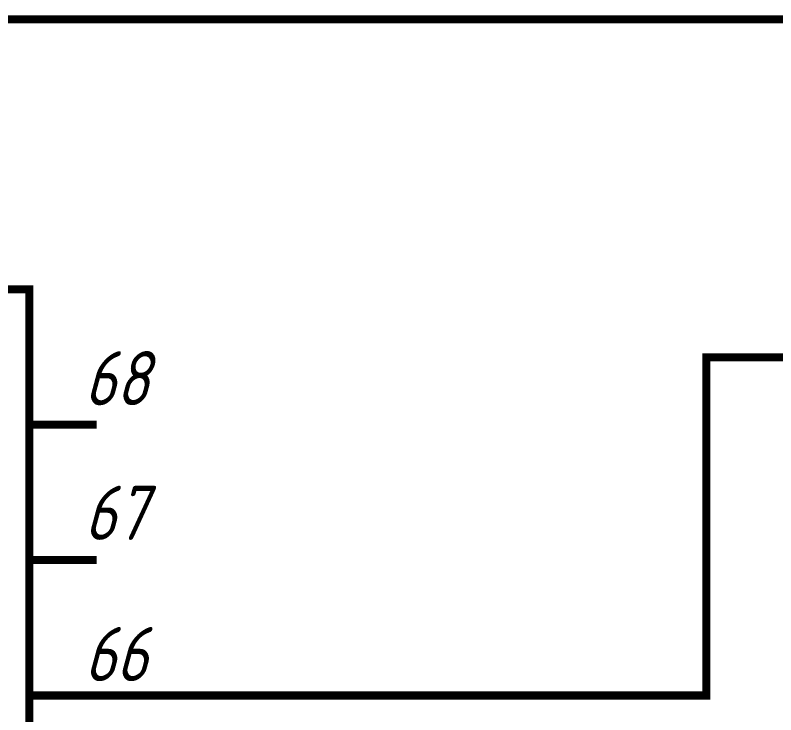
# Paper-space layout 'Layout1' of a CAD drawing. Extents: x -1 to 840, y -1 to 593.
# Drawn here: x 642.69 to 670.78, y 480.28 to 506.12 of the extents above; entities that cross this region are included whole.
import ezdxf

# ---------------------------------------------------------------- set-up
doc = ezdxf.new("R2010")
doc.units = 0
doc.header["$MEASUREMENT"] = 0
doc.layers.add('Sheet', color=255, linetype='CONTINUOUS')
doc.styles.add('GOST type A0', font='', dxfattribs={"oblique": 15, "height": 3.5})
doc.styles.get('GOST type A0').set_extended_font_data('GOST type A')

psp = doc.layouts.get("Layout1")

# ---------------------------------------------------------------- linework, layer by layer
at = {"layer": 'Sheet', "color": 7, "const_width": 0.3}
for points in [[(728.183, 505.975), (475.759, 505.975), (475.759, 310.999), (358.304, 310.999), (358.304, 310.999)], [(645.698, 480.997), (645.698, 480.997), (668.213, 480.997), (668.213, 493.486), (680.698, 493.486)], [(643.213, 491.001), (645.698, 491.001)], [(643.213, 485.999), (645.698, 485.999)], [(643.213, 480.997), (645.698, 480.997)]]:
    psp.add_lwpolyline(points, dxfattribs=at)
psp.add_lwpolyline([(585.728, 496.002), (643.213, 496.002), (643.213, 321.002), (585.728, 321.002), (585.728, 496.002)], close=True, dxfattribs=at)

# ---------------------------------------------------------------- texts
at = {"layer": 'Sheet', "color": 7, "style": 'GOST type A0', "oblique": 15}
for s, p in [('68', (645.232, 491.715)), ('67', (645.232, 486.744)), ('66', (645.232, 481.525))]:
    psp.add_text(s, height=2, dxfattribs=at).set_placement(p)

doc.saveas('drawing.dxf')
